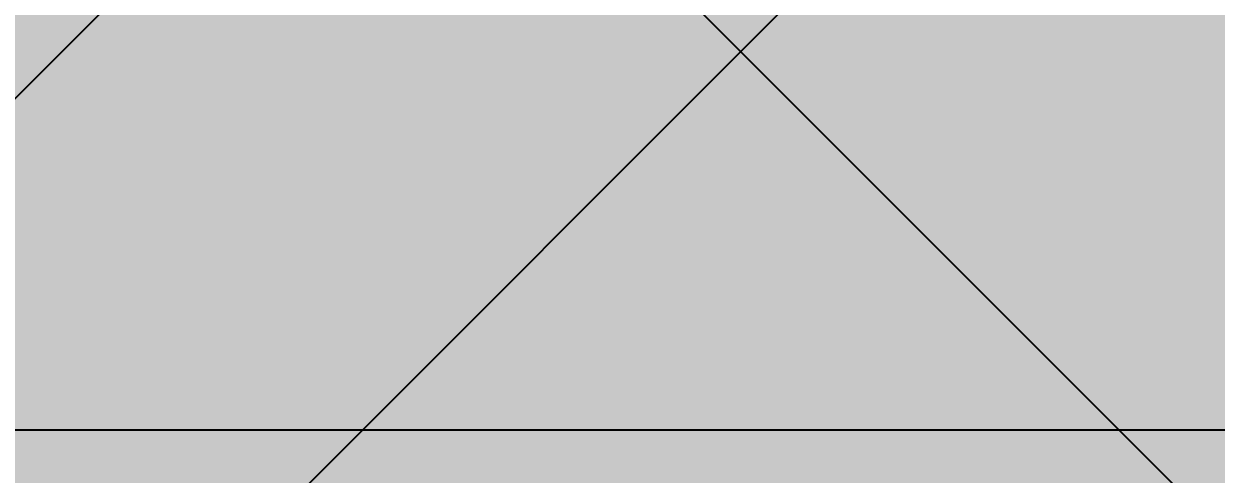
# Model space of a CAD drawing. Header units: inches. Extents: x -6 to 5433, y -4 to 5447.
# Drawn here: x 5.858 to 7.015, y 28.611 to 29.048 of the extents above; entities that cross this region are included whole.
import ezdxf

# ---------------------------------------------------------------- set-up
doc = ezdxf.new("R2010")
doc.units = ezdxf.units.IN
for name, color, linetype in [('Bottom Layer', 5, 'Continuous'), ('Bottom Overlay', 54, 'Continuous'), ('Ground', 16, 'Continuous'), ('Power', 76, 'Continuous'), ('Top Layer', 1, 'Continuous'), ('Top Paste', 8, 'Continuous'), ('Top Solder', 216, 'Continuous')]:
    doc.layers.add(name, color=color, linetype=linetype)
doc.styles.add('Arial_Bold', font='', dxfattribs={"height": 0.2})
doc.styles.get('Arial_Bold').set_extended_font_data('Arial', bold=True)

# ---------------------------------------------------------------- blocks, each defined once
blk = doc.blocks.new('QTH_030_01_L_D_A_K_TR_154')
at = {"layer": 'Top Layer'}
blk.add_hatch(color=1, dxfattribs=at).paths.add_polyline_path([(7.17499962, 0.32000063), (9.714999619999999, 0.32000063), (9.714999619999999, -0.32000063), (7.17499962, -0.32000063)])
at = {"layer": 'Top Paste'}
blk.add_hatch(color=8, dxfattribs=at).paths.add_polyline_path([(7.17499962, 0.32000063), (9.714999619999999, 0.32000063), (9.714999619999999, -0.32000063), (7.17499962, -0.32000063)])
at = {"layer": 'Top Solder'}
blk.add_hatch(color=216, dxfattribs=at).paths.add_polyline_path([(7.07339962, 0.42160063), (9.81659962, 0.42160063), (9.81659962, -0.42160063), (7.07339962, -0.42160063)])

msp = doc.modelspace()

# ---------------------------------------------------------------- linework, layer by layer
at = {"layer": 'Bottom Layer'}
msp.add_line((13.03822132, 28.6534098), (4.871544739999999, 28.6534098), dxfattribs=at)
at = {"layer": 'Ground'}
msp.add_line((4.635789559999999, 30.9391304), (14.45547782, 21.11944214), dxfattribs=at)
msp.add_lwpolyline([(4.8006, 31.10394084, 0.2032, 0.2032, 0), (15.09579404, 20.8087468, 0.2032, 0.2032, 0)], format="xyseb", dxfattribs=at)
at = {"layer": 'Power'}
for p, q in [((6.69562034, 29.82215778), (2.91294058, 26.03947802)), ((3.17429388, 25.64158956), (6.956973639999999, 29.42426932))]:
    msp.add_line(p, q, dxfattribs=at)
msp.add_lwpolyline([(3.00948344, 25.8064, 0.2032, 0.2032, 0), (6.86043078, 29.65734734, 0.2032, 0.2032, 0)], format="xyseb", dxfattribs=at)

# ---------------------------------------------------------------- block references
at = {"rotation": 180}
msp.add_blockref('QTH_030_01_L_D_A_K_TR_154', (15.3105993, 28.85674696), dxfattribs=at)

# ---------------------------------------------------------------- texts
at = {"layer": 'Bottom Overlay', "style": 'Arial_Bold', "text_generation_flag": 2}
msp.add_text('RUN', height=0.7619999999999999, rotation=270, dxfattribs=at).set_placement((6.72344604, 28.76882994))

doc.saveas('drawing.dxf')
